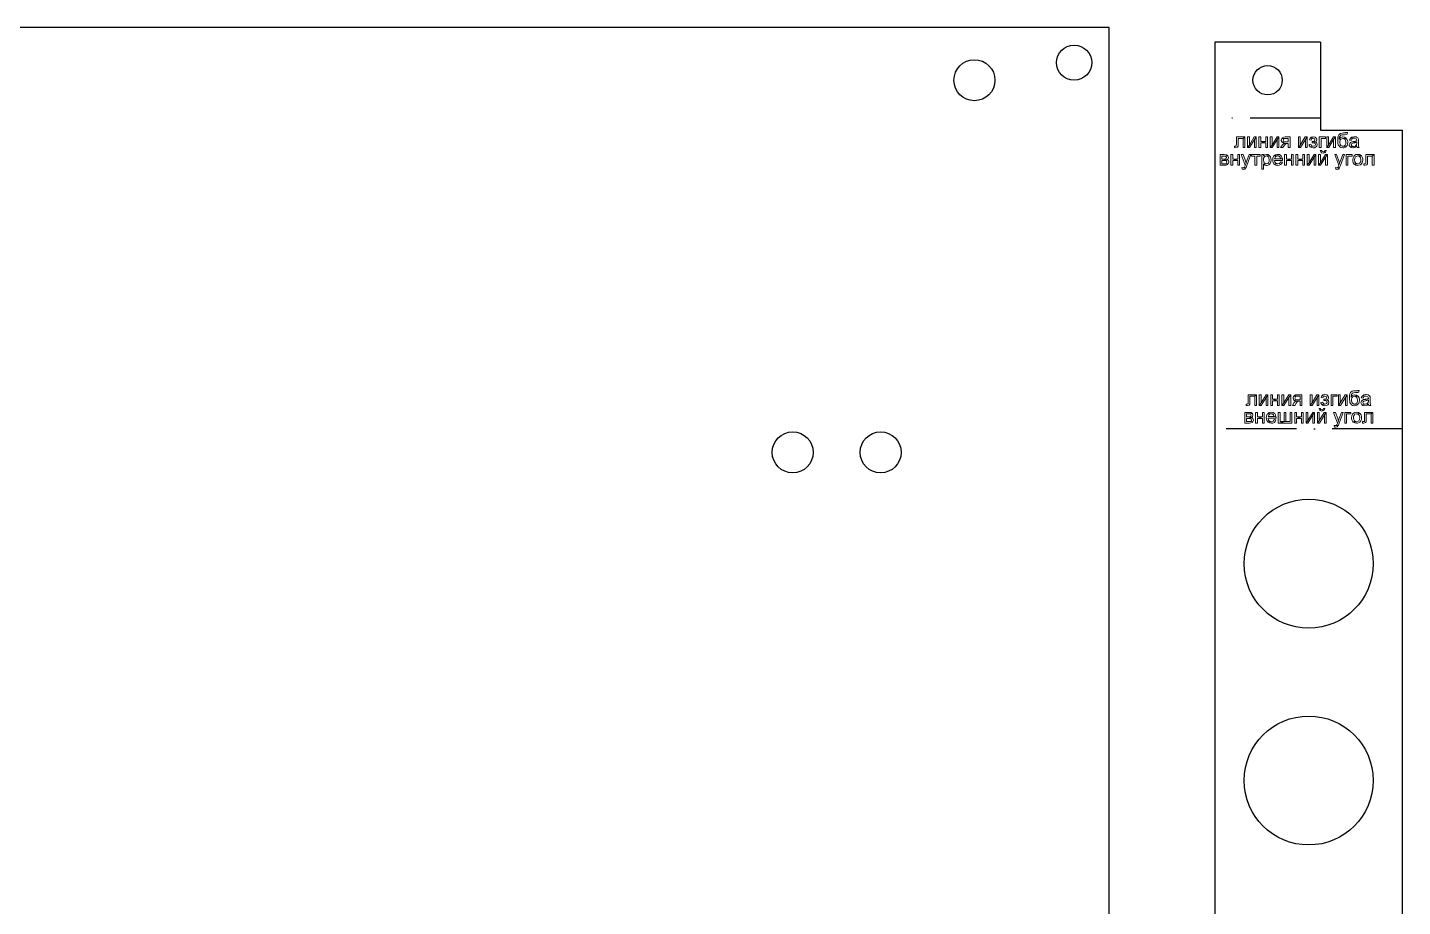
# Model space of a CAD drawing. Header units: millimetres. Extents: x -999 to 572, y 445 to 1201.
# Drawn here: x 337.5 to 572, y 832.5 to 982.5 of the extents above; entities that cross this region are included whole.
import ezdxf

# ---------------------------------------------------------------- set-up
doc = ezdxf.new("R2010")
doc.units = ezdxf.units.MM
doc.header["$MEASUREMENT"] = 0
doc.linetypes.add('ACAD_ISO10W100', pattern=[18, 12, -3, 0, -3])
doc.layers.add('Drawing', color=30, linetype='Continuous')

msp = doc.modelspace()

# ---------------------------------------------------------------- linework, layer by layer
for p, q in [((558, 980), (558, 965)), ((558, 965), (572, 965))]:
    msp.add_line(p, q)
msp.add_lwpolyline([(112, 682.5), (522, 682.5), (522, 982.5), (112, 982.5)], close=True)
msp.add_lwpolyline([(558, 980), (540, 980), (540, 691), (572, 691), (572, 965)])
for centre, radius in [((516, 976.5), 3), ((499, 973.5), 3.5), ((549, 973.5), 2.5), ((468, 910), 3.5), ((483, 910), 3.5), ((556, 891), 11), ((556, 854), 11)]:
    msp.add_circle(centre, radius)
at = {"layer": 'Drawing', "linetype": 'ACAD_ISO10W100'}
for p, q in [((558, 967), (540, 967)), ((572, 914), (540, 914))]:
    msp.add_line(p, q, dxfattribs=at)
at = {"layer": 'Drawing', "color": 30, "lineweight": 0}
for points in [[(545.12, 963.82), (543.68, 963.82), (543.68, 962.62), (543.66, 962.34), (543.61, 962.27), (543.48, 962.25), (543.35, 962.25), (543.35, 962), (543.59, 961.98), (543.86, 962.07), (543.97, 962.23), (543.97, 962.31), (543.99, 962.65), (543.99, 963.56), (544.81, 963.56)], [(545.12, 963.82), (544.81, 963.56), (544.81, 962), (545.12, 962)], [(545.88, 963.82), (545.57, 963.82), (545.57, 962), (545.88, 962.43)], [(547.06, 963.82), (546.73, 963.82), (545.88, 962.43), (545.57, 962), (545.9, 962), (546.75, 963.38)], [(547.06, 963.82), (546.75, 963.38), (546.75, 962), (547.06, 962)], [(547.82, 963.82), (547.52, 963.82), (547.52, 962), (547.82, 962), (547.82, 962.8), (548.68, 962.8), (547.82, 963.05)], [(548.99, 963.82), (548.68, 963.82), (548.68, 963.05), (547.82, 963.05), (548.68, 962.8), (548.68, 962), (548.99, 962)], [(549.75, 963.82), (549.44, 963.82), (549.44, 962), (549.75, 962.43)], [(550.93, 963.82), (550.61, 963.82), (549.75, 962.43), (549.44, 962), (549.77, 962), (550.62, 963.38)], [(550.93, 963.82), (550.62, 963.38), (550.62, 962), (550.93, 962)], [(552.82, 963.82), (551.99, 963.82), (551.75, 963.78), (551.5, 963.67), (551.42, 963.56), (552.52, 963.56), (552.52, 962.96), (552.17, 962.96), (551.46, 962.92), (551.55, 962.85), (551.86, 962.74), (551.79, 962.71), (552.52, 962.71), (552.52, 962), (552.82, 962)], [(554.57, 963.82), (554.26, 963.82), (554.26, 962), (554.57, 962.43)], [(555.75, 963.82), (555.41, 963.82), (554.57, 962.43), (554.26, 962), (554.59, 962), (555.44, 963.38)], [(555.75, 963.82), (555.44, 963.38), (555.44, 962), (555.75, 962)], [(556.77, 963.85), (556.73, 963.85), (556.44, 963.78), (556.24, 963.62), (556.77, 963.6), (556.99, 963.52), (557.06, 963.32), (557.01, 963.16), (556.88, 963.07), (556.61, 963.05), (556.61, 962.82), (556.68, 962.82), (557.19, 962.96), (557.3, 963.05), (557.39, 963.31), (557.39, 963.43), (557.22, 963.69), (557.08, 963.8)], [(558.84, 963.82), (557.81, 963.82), (557.81, 962), (558.12, 962), (558.12, 963.56), (558.84, 963.56)], [(559.39, 963.82), (559.08, 963.82), (559.08, 962), (559.39, 962.43)], [(560.57, 963.82), (560.24, 963.82), (559.39, 962.43), (559.08, 962), (559.41, 962), (560.26, 963.38)], [(560.57, 963.82), (560.26, 963.38), (560.26, 962), (560.57, 962)], [(562.35, 964.56), (562.3, 964.51), (562.28, 964.51), (561.95, 964.51), (561.72, 964.49), (561.42, 964.4), (561.21, 964.25), (561.15, 964.2), (561.04, 963.98), (560.97, 963.67), (560.95, 963.29), (560.95, 963.03), (560.99, 962.71), (561.04, 962.49), (561.13, 962.34), (561.33, 962.11), (561.5, 962.02), (561.82, 961.96), (562.01, 961.98), (562.26, 962.07), (562.35, 962.14), (561.82, 962.22), (561.72, 962.22), (561.46, 962.38), (561.35, 962.54), (561.3, 962.85), (561.33, 963.11), (561.44, 963.36), (561.22, 963.47), (561.22, 963.6), (561.28, 963.89), (561.3, 963.89), (561.48, 964.12), (561.64, 964.16), (562.01, 964.2), (562.1, 964.2), (562.39, 964.22), (562.55, 964.31), (562.62, 964.56)], [(561.84, 963.82), (561.79, 963.82), (561.5, 963.72), (561.44, 963.69), (561.22, 963.47), (561.44, 963.36), (561.55, 963.47), (561.82, 963.56), (562.42, 963.56), (562.39, 963.6), (562.13, 963.76)], [(563.79, 963.85), (563.68, 963.85), (563.39, 963.8), (563.35, 963.78), (563.12, 963.62), (563.75, 963.6), (563.82, 963.6), (564.1, 963.49), (564.19, 963.23), (564.19, 963.14), (563.99, 963.11), (563.64, 963.05), (563.37, 963), (564.19, 962.91), (564.19, 962.8), (564.19, 962.8), (564.13, 962.49), (563.93, 962.27), (563.92, 962.27), (564.21, 962.22), (564.28, 962), (564.59, 962), (564.52, 962.22), (564.5, 962.38), (564.5, 962.76), (564.5, 963.16), (564.48, 963.45), (564.39, 963.67), (564.17, 963.8), (564.12, 963.82)], [(551.79, 962.71), (551.55, 962.49), (551.22, 962), (551.61, 962), (551.86, 962.4), (551.92, 962.45), (552.1, 962.67), (552.33, 962.71), (552.52, 962.71)], [(551.42, 963.56), (551.33, 963.29), (551.33, 963.2), (551.46, 962.92), (552.17, 962.96), (552.02, 962.96), (551.77, 963.03), (551.64, 963.27), (551.73, 963.47), (551.77, 963.51), (552.08, 963.56), (552.52, 963.56)], [(556.35, 962.58), (556.06, 962.51), (556.1, 962.36), (556.24, 962.14), (556.79, 962.22), (556.52, 962.31), (556.5, 962.31)], [(556.24, 963.62), (556.12, 963.34), (556.41, 963.29), (556.53, 963.51), (556.77, 963.6)], [(557.19, 962.96), (556.68, 962.82), (556.95, 962.8), (557.08, 962.71), (557.15, 962.52), (557.04, 962.29), (556.79, 962.22), (556.24, 962.14), (556.46, 962), (556.79, 961.96), (557.02, 961.98), (557.28, 962.11), (557.37, 962.22), (557.46, 962.51), (557.39, 962.78)], [(558.17, 961.49), (557.97, 961.49), (557.99, 961.42), (558.13, 961.16), (558.17, 961.12), (558.48, 961.05), (558.55, 961.05), (558.82, 961.16), (558.86, 961.22), (558.46, 961.27), (558.28, 961.32)], [(558.97, 961.49), (558.77, 961.49), (558.68, 961.32), (558.46, 961.27), (558.86, 961.22)], [(562.42, 963.56), (561.82, 963.56), (561.97, 963.54), (562.21, 963.38), (562.3, 963.23), (562.33, 962.91), (562.32, 962.67), (562.21, 962.4), (562.1, 962.31), (561.82, 962.22), (562.35, 962.14), (562.55, 962.38), (562.62, 962.58), (562.66, 962.91), (562.66, 963.03), (562.59, 963.32)], [(563.37, 963), (563.15, 962.89), (562.99, 962.72), (562.93, 962.47), (562.93, 962.36), (563.08, 962.11), (563.62, 962.2), (563.35, 962.29), (563.26, 962.49), (563.3, 962.63), (563.42, 962.72), (563.68, 962.8), (563.92, 962.83), (564.19, 962.91)], [(563.12, 963.62), (563.1, 963.58), (562.97, 963.29), (563.28, 963.25), (563.28, 963.27), (563.42, 963.52), (563.44, 963.54), (563.75, 963.6)], [(563.92, 962.27), (563.62, 962.2), (563.08, 962.11), (563.22, 962.02), (563.55, 961.96), (563.59, 961.96), (563.88, 962.02), (563.95, 962.05), (564.21, 962.22)], [(541.59, 960.82), (540.9, 960.82), (540.9, 959), (541.7, 959), (541.93, 959.02), (542.19, 959.12), (542.28, 959.22), (541.19, 959.25), (541.19, 959.8), (541.57, 959.8), (542.08, 959.94), (541.19, 960.05), (541.19, 960.56), (541.53, 960.56), (542.21, 960.62), (541.99, 960.76), (541.93, 960.78)], [(542.21, 960.62), (541.53, 960.56), (541.59, 960.56), (541.88, 960.51), (541.99, 960.31), (541.92, 960.16), (541.79, 960.07), (541.52, 960.05), (541.19, 960.05), (542.08, 959.94), (542.24, 960.11), (542.3, 960.32)], [(542.08, 959.94), (541.57, 959.8), (541.86, 959.78), (542.01, 959.69), (542.06, 959.52), (541.95, 959.31), (541.92, 959.29), (541.61, 959.25), (541.19, 959.25), (542.28, 959.22), (542.37, 959.51), (542.3, 959.78)], [(543.04, 960.82), (542.75, 960.82), (542.75, 959), (543.04, 959), (543.04, 959.8), (543.9, 959.8), (543.04, 960.05)], [(544.21, 960.82), (543.9, 960.82), (543.9, 960.05), (543.04, 960.05), (543.9, 959.8), (543.9, 959), (544.21, 959)], [(544.82, 960.82), (544.5, 960.82), (545.19, 959), (545.33, 959.34), (545.3, 959.47), (545.21, 959.76)], [(546.15, 960.82), (545.84, 960.82), (545.46, 959.76), (545.42, 959.65), (545.33, 959.34), (545.19, 959), (545.15, 958.92), (545.06, 958.69), (544.95, 958.6), (544.79, 958.56), (545.3, 958.56), (545.33, 958.63), (545.46, 958.96)], [(547.72, 960.82), (546.24, 960.82), (546.24, 960.56), (546.82, 960.56), (546.82, 959), (547.13, 959), (547.13, 960.56), (547.72, 960.56)], [(548.3, 960.82), (548.01, 960.82), (548.01, 958.31), (548.32, 958.31), (548.32, 959.18), (548.77, 959.22), (548.68, 959.22), (548.42, 959.38), (548.33, 959.56), (548.3, 959.89), (548.32, 960.18), (548.44, 960.43), (548.52, 960.51), (548.3, 960.58)], [(548.82, 960.85), (548.81, 960.85), (548.52, 960.78), (548.3, 960.58), (548.52, 960.51), (548.79, 960.62), (549.22, 960.72), (549.12, 960.8)], [(549.22, 960.72), (548.79, 960.62), (548.88, 960.6), (549.13, 960.43), (549.22, 960.25), (549.28, 959.92), (549.24, 959.63), (549.13, 959.38), (549.04, 959.31), (548.77, 959.22), (548.32, 959.18), (548.52, 959.02), (548.79, 958.96), (548.92, 958.96), (549.19, 959.07), (549.32, 959.16), (549.48, 959.42), (549.55, 959.6), (549.59, 959.92), (549.57, 960.11), (549.5, 960.4), (549.44, 960.51)], [(550.08, 960.6), (550.01, 960.49), (549.9, 960.22), (549.86, 959.89), (549.86, 959.74), (549.93, 959.43), (550.08, 959.2), (550.72, 959.22), (550.59, 959.22), (550.33, 959.38), (550.24, 959.51), (550.17, 959.83), (551.52, 959.83), (551.52, 959.91), (551.52, 960.07), (550.19, 960.09), (550.21, 960.2), (550.35, 960.45), (550.41, 960.51), (550.7, 960.6)], [(550.7, 960.85), (550.62, 960.85), (550.33, 960.78), (550.08, 960.6), (550.7, 960.6), (550.84, 960.58), (551.08, 960.42), (551.12, 960.38), (551.19, 960.09), (550.19, 960.09), (551.52, 960.07), (551.44, 960.38), (551.3, 960.6), (551.26, 960.65), (551.01, 960.8)], [(551.19, 959.58), (551.17, 959.54), (551.01, 959.31), (550.72, 959.22), (550.08, 959.2), (550.15, 959.14), (550.41, 959), (550.72, 958.96), (550.97, 959), (551.22, 959.11), (551.37, 959.25), (551.52, 959.54)], [(552.21, 960.82), (551.9, 960.82), (551.9, 959), (552.21, 959), (552.21, 959.8), (553.06, 959.8), (552.21, 960.05)], [(553.37, 960.82), (553.06, 960.82), (553.06, 960.05), (552.21, 960.05), (553.06, 959.8), (553.06, 959), (553.37, 959)], [(554.13, 960.82), (553.82, 960.82), (553.82, 959), (554.13, 959), (554.13, 959.8), (554.99, 959.8), (554.13, 960.05)], [(555.3, 960.82), (554.99, 960.82), (554.99, 960.05), (554.13, 960.05), (554.99, 959.8), (554.99, 959), (555.3, 959)], [(556.06, 960.82), (555.75, 960.82), (555.75, 959), (556.06, 959.43)], [(557.24, 960.82), (556.92, 960.82), (556.06, 959.43), (555.75, 959), (556.08, 959), (556.93, 960.38)], [(557.24, 960.82), (556.93, 960.38), (556.93, 959), (557.24, 959)], [(559.19, 960.82), (558.86, 960.82), (558.01, 959.43), (557.7, 959), (558.02, 959), (558.88, 960.38)], [(558.01, 960.82), (557.7, 960.82), (557.7, 959), (558.01, 959.43)], [(559.19, 960.82), (558.88, 960.38), (558.88, 959), (559.19, 959)], [(560.77, 960.82), (560.44, 960.82), (561.13, 959), (561.28, 959.34), (561.24, 959.47), (561.15, 959.76)], [(562.1, 960.82), (561.81, 960.82), (561.41, 959.76), (561.37, 959.65), (561.28, 959.34), (561.13, 959), (561.1, 958.92), (561.01, 958.69), (560.92, 958.6), (560.75, 958.56), (561.24, 958.56), (561.28, 958.63), (561.42, 958.96)], [(563.41, 960.82), (562.37, 960.82), (562.37, 959), (562.68, 959), (562.68, 960.56), (563.41, 960.56)], [(564.37, 960.85), (564.37, 960.85), (564.06, 960.8), (563.81, 960.65), (563.68, 960.51), (563.57, 960.23), (563.53, 959.91), (563.53, 959.72), (563.61, 959.43), (563.75, 959.2), (564.37, 959.22), (564.24, 959.23), (563.99, 959.38), (563.88, 959.58), (563.84, 959.91), (563.88, 960.18), (563.99, 960.43), (564.1, 960.51), (564.37, 960.6), (564.99, 960.62), (564.93, 960.65), (564.68, 960.8)], [(564.99, 960.62), (564.37, 960.6), (564.5, 960.58), (564.75, 960.43), (564.86, 960.25), (564.9, 959.92), (564.88, 959.63), (564.75, 959.38), (564.66, 959.31), (564.37, 959.22), (563.75, 959.2), (563.81, 959.16), (564.06, 959.02), (564.37, 958.96), (564.52, 958.98), (564.81, 959.07), (564.92, 959.14), (565.12, 959.38), (565.19, 959.6), (565.22, 959.92), (565.21, 960.07), (565.13, 960.38)], [(567.15, 960.82), (565.73, 960.82), (565.73, 959.62), (565.72, 959.34), (565.66, 959.27), (565.53, 959.25), (565.39, 959.25), (565.39, 959), (565.64, 959), (565.9, 959.07), (566.02, 959.23), (566.02, 959.31), (566.04, 959.65), (566.04, 960.56), (566.84, 960.56)], [(567.15, 960.82), (566.84, 960.56), (566.84, 959), (567.15, 959)], [(544.62, 958.6), (544.66, 958.31), (544.86, 958.27), (545.1, 958.34), (545.3, 958.56), (544.79, 958.56)], [(560.57, 958.6), (560.61, 958.31), (560.81, 958.27), (561.06, 958.34), (561.24, 958.56), (560.75, 958.56)], [(547.12, 919.82), (545.68, 919.82), (545.68, 918.62), (545.66, 918.34), (545.61, 918.29), (545.48, 918.25), (545.35, 918.25), (545.35, 918), (545.59, 918), (545.86, 918.07), (545.97, 918.23), (545.97, 918.31), (545.99, 918.65), (545.99, 919.56), (546.81, 919.56)], [(547.12, 919.82), (546.81, 919.56), (546.81, 918), (547.12, 918)], [(547.88, 919.82), (547.57, 919.82), (547.57, 918), (547.88, 918.43)], [(549.06, 919.82), (548.73, 919.82), (547.88, 918.43), (547.57, 918), (547.9, 918), (548.75, 919.38)], [(549.06, 919.82), (548.75, 919.38), (548.75, 918), (549.06, 918)], [(549.82, 919.82), (549.52, 919.82), (549.52, 918), (549.82, 918), (549.82, 918.8), (550.68, 918.8), (549.82, 919.05)], [(550.99, 919.82), (550.68, 919.82), (550.68, 919.05), (549.82, 919.05), (550.68, 918.8), (550.68, 918), (550.99, 918)], [(551.75, 919.82), (551.44, 919.82), (551.44, 918), (551.75, 918.43)], [(552.93, 919.82), (552.61, 919.82), (551.75, 918.43), (551.44, 918), (551.77, 918), (552.62, 919.38)], [(552.93, 919.82), (552.62, 919.38), (552.62, 918), (552.93, 918)], [(553.42, 919.58), (553.33, 919.29), (553.33, 919.22), (553.46, 918.92), (554.17, 918.96), (554.02, 918.96), (553.77, 919.03), (553.64, 919.27), (553.73, 919.47), (553.77, 919.51), (554.08, 919.56), (554.52, 919.56)], [(554.82, 919.82), (553.99, 919.82), (553.75, 919.8), (553.5, 919.67), (553.42, 919.58), (554.52, 919.56), (554.52, 918.96), (554.17, 918.96), (553.46, 918.92), (553.55, 918.85), (553.84, 918.74), (553.77, 918.72), (554.52, 918.71), (554.52, 918), (554.82, 918)], [(556.57, 919.82), (556.26, 919.82), (556.26, 918), (556.57, 918.43)], [(557.75, 919.82), (557.41, 919.82), (556.57, 918.43), (556.26, 918), (556.59, 918), (557.44, 919.38)], [(557.75, 919.82), (557.44, 919.38), (557.44, 918), (557.75, 918)], [(558.24, 919.62), (558.12, 919.34), (558.41, 919.29), (558.53, 919.51), (558.77, 919.6)], [(558.77, 919.85), (558.73, 919.85), (558.44, 919.8), (558.24, 919.62), (558.77, 919.6), (558.99, 919.52), (559.06, 919.32), (559.01, 919.16), (558.88, 919.07), (558.61, 919.07), (558.61, 918.82), (558.68, 918.82), (559.17, 918.96), (559.3, 919.05), (559.39, 919.32), (559.39, 919.43), (559.22, 919.69), (559.08, 919.8)], [(560.84, 919.82), (559.81, 919.82), (559.81, 918), (560.12, 918), (560.12, 919.56), (560.84, 919.56)], [(561.39, 919.82), (561.08, 919.82), (561.08, 918), (561.39, 918.43)], [(562.57, 919.82), (562.24, 919.82), (561.39, 918.43), (561.08, 918), (561.41, 918), (562.26, 919.38)], [(562.57, 919.82), (562.26, 919.38), (562.26, 918), (562.57, 918)], [(564.35, 920.56), (564.3, 920.51), (564.28, 920.51), (563.95, 920.51), (563.72, 920.49), (563.42, 920.42), (563.21, 920.25), (563.15, 920.2), (563.04, 919.98), (562.97, 919.67), (562.95, 919.29), (562.95, 919.03), (562.99, 918.71), (563.04, 918.49), (563.13, 918.34), (563.32, 918.11), (563.5, 918.02), (563.82, 917.96), (563.99, 917.98), (564.26, 918.07), (564.35, 918.14), (563.82, 918.22), (563.7, 918.22), (563.46, 918.38), (563.35, 918.54), (563.3, 918.85), (563.32, 919.11), (563.44, 919.36), (563.22, 919.47), (563.22, 919.6), (563.28, 919.89), (563.28, 919.89), (563.48, 920.12), (563.64, 920.16), (564.01, 920.2), (564.1, 920.2), (564.39, 920.22), (564.55, 920.31), (564.62, 920.56)], [(563.84, 919.82), (563.79, 919.82), (563.48, 919.72), (563.42, 919.69), (563.22, 919.47), (563.44, 919.36), (563.55, 919.47), (563.82, 919.56), (564.42, 919.56), (564.39, 919.6), (564.13, 919.76)], [(564.42, 919.56), (563.82, 919.56), (563.97, 919.54), (564.21, 919.38), (564.28, 919.23), (564.33, 918.91), (564.32, 918.67), (564.21, 918.4), (564.1, 918.31), (563.82, 918.22), (564.35, 918.14), (564.53, 918.38), (564.62, 918.58), (564.66, 918.91), (564.66, 919.03), (564.59, 919.32)], [(565.12, 919.62), (565.1, 919.58), (564.97, 919.29), (565.28, 919.25), (565.28, 919.27), (565.42, 919.52), (565.44, 919.54), (565.75, 919.6)], [(565.79, 919.85), (565.68, 919.85), (565.39, 919.8), (565.35, 919.78), (565.12, 919.62), (565.75, 919.6), (565.82, 919.6), (566.1, 919.49), (566.19, 919.23), (566.19, 919.16), (565.99, 919.11), (565.64, 919.05), (565.37, 919), (566.19, 918.91), (566.19, 918.8), (566.19, 918.8), (566.13, 918.49), (565.93, 918.29), (565.92, 918.27), (566.21, 918.23), (566.28, 918), (566.59, 918), (566.52, 918.22), (566.5, 918.38), (566.5, 918.76), (566.5, 919.18), (566.48, 919.45), (566.39, 919.67), (566.17, 919.8), (566.12, 919.82)], [(553.77, 918.72), (553.55, 918.49), (553.22, 918), (553.61, 918), (553.86, 918.4), (553.9, 918.45), (554.1, 918.67), (554.33, 918.71), (554.52, 918.71)], [(557.97, 917.51), (557.77, 917.51), (557.77, 917.43), (557.92, 917.18), (557.97, 917.14), (558.26, 917.05), (558.33, 917.07), (558.61, 917.18), (558.66, 917.22), (558.26, 917.27), (558.06, 917.32)], [(558.35, 918.58), (558.06, 918.51), (558.1, 918.38), (558.24, 918.14), (558.79, 918.22), (558.52, 918.31), (558.5, 918.31)], [(559.17, 918.96), (558.68, 918.82), (558.93, 918.8), (559.08, 918.71), (559.15, 918.52), (559.04, 918.31), (558.79, 918.22), (558.24, 918.14), (558.46, 918.02), (558.77, 917.96), (559.02, 918), (559.28, 918.11), (559.37, 918.22), (559.44, 918.51), (559.39, 918.78)], [(558.77, 917.51), (558.55, 917.51), (558.46, 917.32), (558.26, 917.27), (558.66, 917.22)], [(565.37, 919), (565.15, 918.91), (564.99, 918.72), (564.92, 918.49), (564.93, 918.36), (565.08, 918.11), (565.62, 918.2), (565.35, 918.29), (565.24, 918.49), (565.3, 918.63), (565.41, 918.74), (565.68, 918.8), (565.92, 918.83), (566.19, 918.91)], [(565.92, 918.27), (565.62, 918.2), (565.08, 918.11), (565.22, 918.02), (565.55, 917.96), (565.59, 917.96), (565.88, 918.02), (565.95, 918.05), (566.21, 918.23)], [(545.81, 916.82), (545.1, 916.82), (545.1, 915), (545.92, 915), (546.13, 915.02), (546.39, 915.12), (546.48, 915.22), (545.41, 915.25), (545.41, 915.8), (545.77, 915.8), (546.28, 915.94), (545.41, 916.05), (545.41, 916.56), (545.73, 916.56), (546.41, 916.62), (546.19, 916.78), (546.13, 916.78)], [(546.41, 916.62), (545.73, 916.56), (545.81, 916.56), (546.08, 916.51), (546.19, 916.31), (546.13, 916.16), (546.01, 916.07), (545.73, 916.05), (545.41, 916.05), (546.28, 915.94), (546.44, 916.11), (546.5, 916.32)], [(546.28, 915.94), (545.77, 915.8), (546.06, 915.78), (546.21, 915.69), (546.26, 915.52), (546.17, 915.32), (546.13, 915.31), (545.81, 915.25), (545.41, 915.25), (546.48, 915.22), (546.59, 915.51), (546.5, 915.78)], [(547.26, 916.82), (546.95, 916.82), (546.95, 915), (547.26, 915), (547.26, 915.8), (548.1, 915.8), (547.26, 916.05)], [(548.41, 916.82), (548.1, 916.82), (548.1, 916.05), (547.26, 916.05), (548.1, 915.8), (548.1, 915), (548.41, 915)], [(549.01, 916.6), (548.92, 916.49), (548.81, 916.23), (548.77, 915.89), (548.79, 915.74), (548.86, 915.43), (549.01, 915.22), (549.64, 915.22), (549.52, 915.23), (549.26, 915.38), (549.17, 915.52), (549.1, 915.83), (550.44, 915.83), (550.44, 915.91), (550.42, 916.07), (549.1, 916.09), (549.12, 916.2), (549.26, 916.47), (549.33, 916.52), (549.62, 916.6)], [(549.62, 916.85), (549.53, 916.85), (549.24, 916.78), (549.01, 916.6), (549.62, 916.6), (549.75, 916.58), (550.01, 916.43), (550.02, 916.38), (550.12, 916.09), (549.1, 916.09), (550.42, 916.07), (550.35, 916.38), (550.21, 916.62), (550.17, 916.65), (549.92, 916.8)], [(550.12, 915.58), (550.1, 915.54), (549.92, 915.31), (549.64, 915.22), (549.01, 915.22), (549.06, 915.14), (549.32, 915.02), (549.64, 914.96), (549.9, 915), (550.15, 915.12), (550.3, 915.27), (550.42, 915.54)], [(551.13, 916.82), (550.82, 916.82), (550.82, 915), (552.13, 915.25), (551.13, 915.25)], [(553.15, 916.82), (552.84, 916.82), (552.84, 915.25), (552.13, 915.25), (550.82, 915), (553.15, 915)], [(552.13, 916.82), (551.82, 916.82), (551.82, 915.25), (551.13, 915.25), (552.13, 915.25)], [(553.92, 916.82), (553.62, 916.82), (553.62, 915), (553.92, 915), (553.92, 915.8), (554.77, 915.8), (553.92, 916.05)], [(555.08, 916.82), (554.77, 916.82), (554.77, 916.05), (553.92, 916.05), (554.77, 915.8), (554.77, 915), (555.08, 915)], [(555.84, 916.82), (555.55, 916.82), (555.55, 915), (555.84, 915.43)], [(557.02, 916.82), (556.7, 916.82), (555.84, 915.43), (555.55, 915), (555.88, 915), (556.73, 916.38)], [(557.02, 916.82), (556.73, 916.38), (556.73, 915), (557.02, 915)], [(558.99, 916.82), (558.64, 916.82), (557.81, 915.43), (557.5, 915), (557.82, 915), (558.68, 916.38)], [(557.81, 916.82), (557.5, 916.82), (557.5, 915), (557.81, 915.43)], [(558.99, 916.82), (558.68, 916.38), (558.68, 915), (558.99, 915)], [(560.57, 916.82), (560.24, 916.82), (560.93, 915), (561.08, 915.34), (561.04, 915.47), (560.95, 915.76)], [(560.37, 914.6), (560.41, 914.31), (560.59, 914.27), (560.84, 914.34), (561.04, 914.56), (560.53, 914.56)], [(561.9, 916.82), (561.59, 916.82), (561.21, 915.76), (561.17, 915.65), (561.08, 915.34), (560.93, 915), (560.9, 914.92), (560.81, 914.69), (560.7, 914.6), (560.53, 914.56), (561.04, 914.56), (561.08, 914.65), (561.21, 914.98)], [(563.21, 916.82), (562.15, 916.82), (562.15, 915), (562.46, 915), (562.46, 916.56), (563.21, 916.56)], [(564.17, 916.85), (564.15, 916.85), (563.86, 916.8), (563.59, 916.65), (563.46, 916.51), (563.35, 916.25), (563.32, 915.91), (563.33, 915.74), (563.41, 915.43), (563.55, 915.2), (564.17, 915.22), (564.04, 915.23), (563.79, 915.4), (563.68, 915.58), (563.62, 915.91), (563.66, 916.18), (563.79, 916.43), (563.88, 916.52), (564.17, 916.6), (564.77, 916.62), (564.73, 916.65), (564.48, 916.8)], [(564.77, 916.62), (564.17, 916.6), (564.3, 916.58), (564.55, 916.43), (564.64, 916.25), (564.7, 915.92), (564.66, 915.63), (564.55, 915.4), (564.44, 915.31), (564.17, 915.22), (563.55, 915.2), (563.61, 915.16), (563.86, 915.02), (564.17, 914.96), (564.32, 914.98), (564.61, 915.07), (564.72, 915.14), (564.92, 915.38), (564.99, 915.6), (565.01, 915.94), (565.01, 916.07), (564.93, 916.38)], [(566.95, 916.82), (565.52, 916.82), (565.52, 915.62), (565.52, 915.34), (565.46, 915.29), (565.32, 915.25), (565.19, 915.25), (565.19, 915), (565.42, 915), (565.7, 915.07), (565.81, 915.23), (565.82, 915.31), (565.82, 915.65), (565.82, 916.56), (566.64, 916.56)], [(566.95, 916.82), (566.64, 916.56), (566.64, 915), (566.95, 915)]]:
    msp.add_lwpolyline(points, close=True, dxfattribs=at)

doc.saveas('drawing.dxf')
